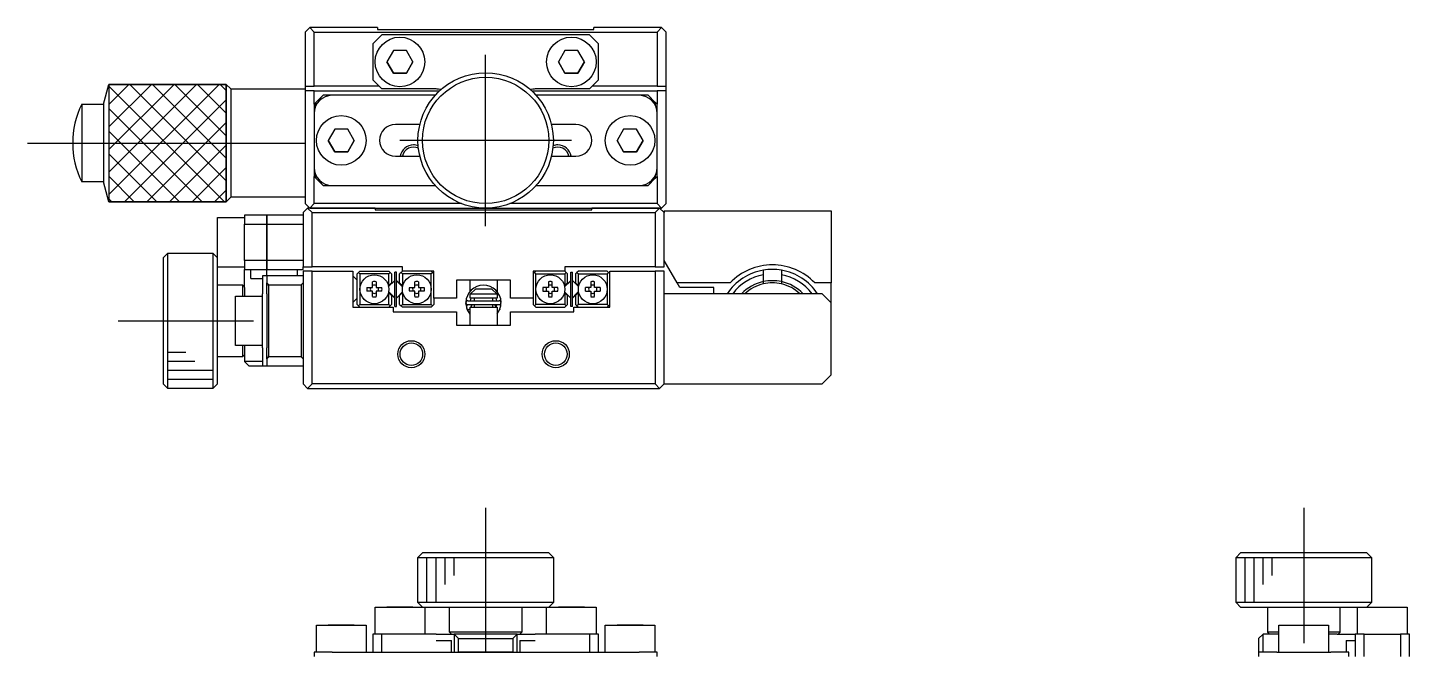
# Model space of a CAD drawing. Extents: x 149 to 466, y -38 to 195.
# Drawn here: x 311.9 to 465.1, y 126 to 195.5 of the extents above; entities that cross this region are included whole.
import ezdxf

# ---------------------------------------------------------------- set-up
doc = ezdxf.new("R2010")
doc.units = 0
doc.linetypes.add('CENTER', pattern=[50.8, 31.75, -6.35, 6.35, -6.35])
doc.layers.get('0').update_dxf_attribs({"linetype": 'CONTINUOUS'})
doc.layers.add('CENTER', color=1, linetype='CENTER')

msp = doc.modelspace()

# ---------------------------------------------------------------- linework, layer by layer
at = {"color": 7, "linetype": 'CONTINUOUS'}
for p, q in [((343.2, 195.45), (342.7, 194.95)), ((342.7, 194.95), (342.7, 188.95)), ((350.7, 195.45), (343.2, 195.45)), ((343.7, 194.95), (343.2, 195.45)), ((343.7, 188.95), (343.7, 194.95)), ((343.7, 194.95), (381.7, 194.95)), ((350.2, 193.65), (351.2, 194.65)), ((350.7, 195.45), (350.7, 195.25)), ((350.7, 195.25), (374.7, 195.25)), ((374.2, 194.65), (351.2, 194.65)), ((374.2, 194.65), (375.2, 193.65)), ((374.7, 195.25), (374.7, 195.45)), ((382.2, 195.45), (374.7, 195.45)), ((382.2, 195.45), (381.7, 194.95)), ((381.7, 194.95), (381.7, 188.95)), ((382.7, 194.95), (382.2, 195.45)), ((382.7, 188.95), (382.7, 194.95)), ((350.2, 193.65), (350.2, 189.65)), ((375.2, 189.65), (375.2, 193.65)), ((352.48, 192.9), (351.76, 191.65)), ((351.76, 191.65), (352.48, 190.4)), ((352.48, 190.4), (351.76, 191.65)), ((353.92, 192.9), (352.48, 192.9)), ((354.64, 191.65), (353.92, 192.9)), ((353.92, 190.4), (354.64, 191.65)), ((354.64, 191.65), (353.92, 190.4)), ((371.48, 192.9), (370.76, 191.65)), ((370.76, 191.65), (371.48, 190.4)), ((371.48, 190.4), (370.76, 191.65)), ((372.92, 192.9), (371.48, 192.9)), ((373.64, 191.65), (372.92, 192.9)), ((372.92, 190.4), (373.64, 191.65)), ((373.64, 191.65), (372.92, 190.4)), ((352.48, 190.4), (353.92, 190.4)), ((353.92, 190.4), (352.48, 190.4)), ((371.48, 190.4), (372.92, 190.4)), ((372.92, 190.4), (371.48, 190.4)), ((320.36, 186.95), (320.95, 189.15)), ((320.95, 189.15), (320.95, 180.45)), ((333.95, 189.15), (320.95, 189.15)), ((320.95, 189.15), (320.95, 176.15)), ((333.95, 189.15), (334.45, 188.65)), ((333.95, 176.15), (333.95, 189.15)), ((334.45, 188.65), (334.45, 180.62)), ((334.45, 188.65), (342.7, 188.65)), ((342.7, 188.95), (343.7, 188.95)), ((342.7, 188.95), (342.7, 188.45)), ((342.7, 188.45), (342.7, 175.95)), ((343.7, 188.45), (342.7, 188.45)), ((350.9, 188.95), (343.7, 188.95)), ((343.7, 186.95), (343.7, 188.45)), ((343.7, 188.45), (357.6, 188.45)), ((351.2, 188.65), (350.2, 189.65)), ((357.2, 188.65), (351.2, 188.65)), ((367.8, 188.45), (381.7, 188.45)), ((374.2, 188.65), (368.2, 188.65)), ((375.2, 189.65), (374.2, 188.65)), ((381.7, 188.95), (374.5, 188.95)), ((381.7, 188.95), (382.7, 188.95)), ((381.7, 188.45), (381.7, 186.95)), ((382.7, 188.45), (381.7, 188.45)), ((382.7, 188.45), (382.7, 188.95)), ((382.7, 175.95), (382.7, 188.45)), ((317.95, 186.95), (317.95, 181.2)), ((317.95, 186.95), (320.36, 186.95)), ((320.36, 186.95), (320.36, 181.2)), ((343.9, 187.15), (343.7, 186.95)), ((343.7, 186.95), (343.7, 185.95)), ((343.9, 187.15), (344.7, 187.95)), ((343.9, 186.82), (343.9, 187.15)), ((345.7, 187.95), (344.7, 187.95)), ((357.11, 187.95), (345.7, 187.95)), ((379.7, 187.95), (368.29, 187.95)), ((380.7, 187.95), (379.7, 187.95)), ((380.7, 187.95), (381.5, 187.15)), ((381.7, 186.95), (381.5, 187.15)), ((381.5, 187.15), (381.5, 186.82)), ((381.7, 185.95), (381.7, 186.95)), ((343.7, 185.95), (343.7, 179.95)), ((381.7, 179.95), (381.7, 185.95)), ((345.98, 184.2), (345.26, 182.95)), ((347.42, 184.2), (345.98, 184.2)), ((348.14, 182.95), (347.42, 184.2)), ((355.41, 184.7), (352.7, 184.7)), ((372.7, 184.7), (369.99, 184.7)), ((377.98, 184.2), (377.26, 182.95)), ((379.42, 184.2), (377.98, 184.2)), ((380.14, 182.95), (379.42, 184.2)), ((345.26, 182.95), (345.98, 181.7)), ((345.98, 181.7), (345.26, 182.95)), ((347.42, 181.7), (348.14, 182.95)), ((348.14, 182.95), (347.42, 181.7)), ((377.26, 182.95), (377.98, 181.7)), ((377.98, 181.7), (377.26, 182.95)), ((379.42, 181.7), (380.14, 182.95)), ((380.14, 182.95), (379.42, 181.7)), ((317.95, 181.2), (317.95, 178.35)), ((320.36, 181.2), (320.36, 178.35)), ((345.98, 181.7), (347.42, 181.7)), ((347.42, 181.7), (345.98, 181.7)), ((352.7, 181.2), (355.41, 181.2)), ((369.99, 181.2), (372.7, 181.2)), ((377.98, 181.7), (379.42, 181.7)), ((379.42, 181.7), (377.98, 181.7)), ((333.95, 180.45), (333.95, 176.15)), ((334.45, 180.62), (334.45, 176.65)), ((343.7, 179.95), (343.7, 178.95)), ((381.7, 178.95), (381.7, 179.95)), ((320.36, 178.35), (317.95, 178.35)), ((320.95, 176.15), (320.36, 178.35)), ((343.7, 178.95), (343.9, 178.75)), ((343.7, 175.95), (343.7, 178.95)), ((343.9, 178.75), (343.9, 179.08)), ((344.7, 177.95), (343.9, 178.75)), ((344.7, 177.95), (345.7, 177.95)), ((345.7, 177.95), (357.11, 177.95)), ((368.29, 177.95), (379.7, 177.95)), ((379.7, 177.95), (380.7, 177.95)), ((381.5, 178.75), (380.7, 177.95)), ((381.5, 179.08), (381.5, 178.75)), ((381.5, 178.75), (381.7, 178.95)), ((381.7, 178.95), (381.7, 175.95)), ((320.95, 176.15), (333.95, 176.15)), ((334.45, 176.65), (333.95, 176.15)), ((342.7, 176.65), (334.45, 176.65)), ((338.47, 174.65), (335.97, 174.65)), ((335.97, 174.65), (335.97, 173.65)), ((338.47, 173.65), (338.47, 174.65)), ((342.47, 174.65), (338.47, 174.65)), ((338.47, 174.65), (338.47, 173.65)), ((342.97, 175.45), (342.47, 174.95)), ((342.47, 174.95), (342.47, 168.95)), ((343.2, 175.45), (342.7, 175.95)), ((350.47, 175.45), (342.97, 175.45)), ((343.47, 174.95), (342.97, 175.45)), ((343.7, 175.95), (343.2, 175.45)), ((343.2, 175.45), (362.7, 175.45)), ((343.47, 174.95), (381.47, 174.95)), ((343.47, 168.95), (343.47, 174.95)), ((360.01, 175.95), (343.7, 175.95)), ((350.47, 175.45), (350.47, 175.25)), ((350.47, 175.25), (374.47, 175.25)), ((362.7, 175.45), (382.2, 175.45)), ((381.7, 175.95), (365.39, 175.95)), ((381.97, 175.45), (374.47, 175.45)), ((374.47, 175.25), (374.47, 175.45)), ((381.97, 175.45), (381.47, 174.95)), ((381.47, 174.95), (381.47, 168.95)), ((382.2, 175.45), (381.7, 175.95)), ((382.47, 174.95), (381.97, 175.45)), ((382.7, 175.95), (382.2, 175.45)), ((382.47, 175.15), (400.97, 175.15)), ((382.47, 175.15), (382.47, 174.95)), ((382.47, 168.95), (382.47, 174.95)), ((400.97, 175.15), (400.97, 167.15)), ((332.97, 168.9), (332.97, 174.4)), ((332.97, 174.4), (335.97, 174.4)), ((335.97, 173.65), (338.47, 173.65)), ((335.97, 169.65), (335.97, 173.65)), ((338.47, 173.65), (338.47, 169.65)), ((338.47, 173.65), (342.47, 173.65)), ((338.47, 169.65), (338.47, 173.65)), ((326.97, 169.95), (327.47, 170.45)), ((326.97, 169.95), (326.97, 155.95)), ((327.47, 155.45), (327.47, 170.45)), ((327.47, 170.45), (332.47, 170.45)), ((332.47, 170.45), (332.47, 155.45)), ((332.47, 170.45), (332.97, 169.95)), ((332.97, 155.95), (332.97, 168.9)), ((332.97, 166.95), (332.97, 168.9)), ((335.97, 168.9), (332.97, 168.9)), ((338.47, 169.65), (335.97, 169.65)), ((335.97, 169.65), (335.97, 168.65)), ((335.97, 168.65), (338.47, 168.65)), ((335.97, 166.65), (335.97, 168.65)), ((336.67, 167.65), (336.67, 168.65)), ((338.47, 168.65), (338.47, 169.65)), ((342.47, 169.65), (338.47, 169.65)), ((338.47, 169.65), (338.47, 168.65)), ((338.47, 168.65), (342.47, 168.65)), ((338.47, 167.95), (338.47, 168.65)), ((341.87, 167.95), (341.87, 168.65)), ((342.47, 168.65), (342.47, 168.95)), ((342.47, 168.95), (343.47, 168.95)), ((342.47, 168.45), (342.47, 155.95)), ((343.47, 168.45), (342.47, 168.45)), ((353.47, 168.95), (343.47, 168.95)), ((343.47, 168.45), (347.97, 168.45)), ((343.47, 155.95), (343.47, 168.45)), ((347.97, 168.45), (347.97, 164.45)), ((348.62, 168.3), (348.77, 168.45)), ((348.77, 168.45), (351.97, 168.45)), ((351.97, 168.45), (352.12, 168.3)), ((353.32, 168.3), (353.47, 168.45)), ((353.47, 168.45), (353.47, 168.95)), ((356.97, 168.45), (353.47, 168.45)), ((356.67, 168.45), (356.82, 168.3)), ((356.97, 165.45), (356.97, 168.45)), ((367.97, 168.45), (367.97, 165.45)), ((371.47, 168.45), (367.97, 168.45)), ((368.27, 168.45), (368.12, 168.3)), ((371.47, 168.95), (371.47, 168.45)), ((381.47, 168.95), (371.47, 168.95)), ((371.62, 168.3), (371.47, 168.45)), ((372.97, 168.45), (372.82, 168.3)), ((376.17, 168.45), (372.97, 168.45)), ((376.32, 168.3), (376.17, 168.45)), ((376.47, 168.45), (381.47, 168.45)), ((376.47, 164.45), (376.47, 168.45)), ((381.47, 168.95), (382.47, 168.95)), ((381.47, 168.45), (381.47, 155.95)), ((382.47, 168.45), (381.47, 168.45)), ((383.92, 167.15), (382.47, 169.65)), ((382.47, 155.95), (382.47, 168.45)), ((393.47, 168.06), (393.47, 168.57)), ((393.47, 167.3), (393.47, 168.57)), ((395.47, 168.57), (395.47, 168.06)), ((332.97, 158.95), (332.97, 166.95)), ((332.97, 158.95), (332.97, 166.95)), ((332.97, 166.95), (335.77, 166.95)), ((335.77, 166.95), (335.77, 165.7)), ((335.77, 166.95), (335.97, 166.75)), ((336.67, 167.65), (337.97, 167.65)), ((338.47, 167.95), (337.97, 167.95)), ((337.97, 167.95), (337.97, 165.95)), ((342.47, 167.95), (338.47, 167.95)), ((338.47, 167.95), (338.47, 167.15)), ((338.67, 166.95), (338.47, 167.15)), ((338.47, 167.15), (338.47, 166.82)), ((338.47, 166.82), (338.47, 167.15)), ((338.67, 158.95), (338.67, 166.95)), ((338.67, 166.95), (342.27, 166.95)), ((342.47, 167.15), (342.27, 166.95)), ((342.27, 166.95), (342.27, 158.95)), ((347.97, 167.93), (348.2, 167.7)), ((348.2, 167.7), (348.45, 167.45)), ((348.45, 165.45), (348.45, 167.45)), ((348.62, 168.3), (348.47, 168.15)), ((348.47, 164.75), (348.47, 168.15)), ((348.77, 168.15), (348.62, 168.3)), ((351.97, 168.15), (348.77, 168.15)), ((348.77, 168.15), (348.77, 166.45)), ((350.17, 166.65), (350.17, 167.28)), ((350.57, 167.28), (350.57, 166.65)), ((351.95, 166.74), (352.56, 167.35)), ((352.12, 168.3), (351.97, 168.15)), ((351.97, 166.85), (351.97, 168.15)), ((351.97, 166.85), (352.27, 167.15)), ((352.27, 168.15), (352.12, 168.3)), ((352.27, 168.15), (352.27, 167.15)), ((352.82, 168.35), (352.62, 168.35)), ((352.62, 164.55), (352.62, 168.35)), ((352.82, 164.55), (352.82, 168.35)), ((352.85, 167.35), (353.49, 166.71)), ((352.88, 167.35), (353.5, 166.74)), ((353.32, 168.3), (353.17, 168.15)), ((353.17, 167.15), (353.17, 168.15)), ((353.17, 167.15), (353.47, 166.85)), ((353.47, 168.15), (353.32, 168.3)), ((356.67, 168.15), (353.47, 168.15)), ((353.47, 168.15), (353.47, 166.85)), ((354.87, 166.65), (354.87, 167.28)), ((355.27, 167.28), (355.27, 166.65)), ((356.82, 168.3), (356.67, 168.15)), ((356.67, 166.45), (356.67, 168.15)), ((356.97, 168.15), (356.82, 168.3)), ((359.47, 167.45), (359.47, 165.45)), ((361.4, 167.45), (359.47, 167.45)), ((360.97, 166.22), (360.97, 167.45)), ((363.55, 167.45), (361.4, 167.45)), ((365.47, 167.45), (363.55, 167.45)), ((363.97, 167.45), (363.97, 166.18)), ((365.47, 165.45), (365.47, 167.45)), ((367.97, 168.15), (368.12, 168.3)), ((368.12, 168.3), (368.27, 168.15)), ((368.27, 168.15), (371.47, 168.15)), ((368.27, 166.45), (368.27, 168.15)), ((369.67, 167.28), (369.67, 166.65)), ((370.07, 166.65), (370.07, 167.28)), ((372.1, 167.35), (371.45, 166.71)), ((371.45, 166.74), (372.06, 167.35)), ((371.47, 168.15), (371.62, 168.3)), ((371.47, 168.15), (371.47, 166.85)), ((371.77, 167.15), (371.47, 166.85)), ((371.62, 168.3), (371.77, 168.15)), ((371.77, 167.15), (371.77, 168.15)), ((372.12, 168.35), (372.32, 168.35)), ((372.12, 164.55), (372.12, 168.35)), ((372.32, 164.55), (372.32, 168.35)), ((372.38, 167.35), (373, 166.74)), ((372.67, 168.15), (372.82, 168.3)), ((372.67, 168.15), (372.67, 167.15)), ((372.97, 166.85), (372.67, 167.15)), ((372.82, 168.3), (372.97, 168.15)), ((372.97, 168.15), (376.17, 168.15)), ((372.97, 166.85), (372.97, 168.15)), ((374.37, 167.28), (374.37, 166.65)), ((374.77, 166.65), (374.77, 167.28)), ((376.17, 168.15), (376.32, 168.3)), ((376.17, 168.15), (376.17, 166.45)), ((376.32, 168.3), (376.47, 168.15)), ((389.78, 167.15), (383.92, 167.15)), ((384.2, 166.65), (383.92, 167.15)), ((393.47, 167.3), (393.47, 168.06)), ((393.47, 167.04), (393.47, 167.3)), ((395.47, 168.06), (395.47, 167.3)), ((395.47, 167.3), (395.47, 167.04)), ((400.97, 167.15), (399.16, 167.15)), ((400.97, 164.95), (400.97, 167.15)), ((334.97, 160.2), (334.97, 165.7)), ((334.97, 165.7), (337.97, 165.7)), ((335.97, 166.65), (335.97, 165.7)), ((337.97, 159.95), (337.97, 165.95)), ((338.47, 165.95), (338.47, 166.82)), ((338.47, 165.95), (338.47, 159.95)), ((348.45, 165.45), (348.2, 165.2)), ((348.77, 166.45), (348.77, 164.75)), ((349.55, 166.65), (350.17, 166.65)), ((350.17, 166.25), (349.55, 166.25)), ((350.17, 165.63), (350.17, 166.25)), ((350.57, 166.65), (351.2, 166.65)), ((351.2, 166.25), (350.57, 166.25)), ((350.57, 166.25), (350.57, 165.63)), ((351.93, 166.81), (351.97, 166.85)), ((351.97, 166.05), (351.93, 166.09)), ((352.21, 165.94), (351.95, 166.2)), ((352.56, 165.55), (351.95, 166.17)), ((351.97, 164.75), (351.97, 166.05)), ((352.27, 165.75), (351.97, 166.05)), ((352.6, 165.55), (352.21, 165.94)), ((352.27, 165.75), (352.27, 164.75)), ((353.5, 166.17), (352.88, 165.55)), ((353.47, 166.05), (353.17, 165.75)), ((353.17, 164.75), (353.17, 165.75)), ((353.47, 166.85), (353.51, 166.81)), ((353.51, 166.09), (353.47, 166.05)), ((353.47, 166.05), (353.47, 164.75)), ((354.25, 166.65), (354.87, 166.65)), ((354.87, 166.25), (354.25, 166.25)), ((354.87, 165.63), (354.87, 166.25)), ((355.27, 166.65), (355.9, 166.65)), ((355.9, 166.25), (355.27, 166.25)), ((355.27, 166.25), (355.27, 165.63)), ((356.67, 164.75), (356.67, 166.45)), ((356.97, 165.45), (356.97, 164.75)), ((359.47, 165.45), (356.97, 165.45)), ((360.97, 165.95), (361.03, 165.95)), ((360.97, 165.45), (360.97, 165.95)), ((363.97, 165.45), (360.97, 165.45)), ((361.04, 165.45), (360.97, 165.18)), ((361.56, 166.45), (361.03, 165.95)), ((361.03, 165.95), (363.92, 165.95)), ((361.47, 165.18), (361.47, 165.45)), ((363.39, 166.45), (361.56, 166.45)), ((363.92, 165.95), (363.39, 166.45)), ((363.47, 165.45), (363.47, 165.18)), ((363.94, 165.18), (363.87, 165.45)), ((363.92, 165.95), (363.97, 165.95)), ((363.97, 166.18), (363.97, 166.18)), ((363.97, 166.18), (363.97, 166.18)), ((363.97, 165.95), (363.97, 165.45)), ((367.97, 165.45), (365.47, 165.45)), ((367.97, 165.45), (367.97, 164.75)), ((368.27, 164.75), (368.27, 166.45)), ((369.67, 166.65), (369.05, 166.65)), ((369.05, 166.25), (369.67, 166.25)), ((369.67, 166.25), (369.67, 165.63)), ((370.7, 166.65), (370.07, 166.65)), ((370.07, 166.25), (370.7, 166.25)), ((370.07, 165.63), (370.07, 166.25)), ((371.47, 166.85), (371.43, 166.81)), ((371.43, 166.09), (371.47, 166.05)), ((372.06, 165.55), (371.45, 166.17)), ((371.47, 166.05), (371.47, 164.75)), ((371.47, 166.05), (371.77, 165.75)), ((371.77, 164.75), (371.77, 165.75)), ((372.35, 165.55), (372.74, 165.94)), ((373, 166.17), (372.38, 165.55)), ((372.67, 165.75), (372.97, 166.05)), ((372.67, 165.75), (372.67, 164.75)), ((372.74, 165.94), (372.99, 166.2)), ((373.01, 166.81), (372.97, 166.85)), ((372.97, 166.05), (373.01, 166.09)), ((372.97, 164.75), (372.97, 166.05)), ((374.37, 166.65), (373.75, 166.65)), ((373.75, 166.25), (374.37, 166.25)), ((374.37, 166.25), (374.37, 165.63)), ((375.4, 166.65), (374.77, 166.65)), ((374.77, 165.63), (374.77, 166.25)), ((374.77, 166.25), (375.4, 166.25)), ((376.17, 166.45), (376.17, 164.75)), ((399.97, 165.95), (382.47, 165.95)), ((387.97, 166.65), (384.2, 166.65)), ((387.97, 165.95), (387.97, 166.65)), ((399.97, 165.95), (400.97, 164.95)), ((348.2, 165.2), (347.97, 164.97)), ((347.97, 164.45), (352.47, 164.45)), ((348.47, 164.75), (348.62, 164.6)), ((348.62, 164.6), (348.77, 164.75)), ((348.77, 164.45), (348.62, 164.6)), ((348.77, 164.75), (351.97, 164.75)), ((351.97, 164.75), (352.12, 164.6)), ((352.12, 164.6), (351.97, 164.45)), ((352.12, 164.6), (352.27, 164.75)), ((352.47, 164.45), (352.47, 163.95)), ((352.47, 163.95), (359.47, 163.95)), ((352.62, 164.55), (352.82, 164.55)), ((353.17, 164.75), (353.32, 164.6)), ((353.32, 164.6), (353.47, 164.75)), ((353.47, 164.45), (353.32, 164.6)), ((353.47, 164.75), (356.67, 164.75)), ((356.67, 164.45), (353.47, 164.45)), ((356.67, 164.75), (356.82, 164.6)), ((356.82, 164.6), (356.67, 164.45)), ((356.82, 164.6), (356.97, 164.75)), ((359.47, 163.95), (359.47, 162.45)), ((360.68, 164.17), (360.51, 164.93)), ((360.61, 164.52), (360.62, 164.56)), ((360.61, 164.49), (360.61, 164.52)), ((360.61, 164.45), (360.61, 164.49)), ((360.61, 164.42), (360.61, 164.45)), ((360.62, 164.38), (360.61, 164.42)), ((360.62, 164.59), (360.63, 164.63)), ((360.62, 164.56), (360.62, 164.59)), ((360.62, 164.34), (360.62, 164.38)), ((360.63, 164.31), (360.62, 164.34)), ((360.63, 164.63), (360.64, 164.66)), ((360.64, 164.27), (360.63, 164.31)), ((360.64, 164.66), (360.65, 164.7)), ((360.65, 164.24), (360.64, 164.27)), ((360.65, 164.7), (360.66, 164.73)), ((360.66, 164.21), (360.65, 164.24)), ((360.66, 164.73), (360.67, 164.74)), ((360.67, 164.18), (360.66, 164.21)), ((360.67, 164.18), (360.67, 164.17)), ((360.97, 163.69), (360.67, 164.18)), ((360.67, 164.17), (360.67, 164.17)), ((360.67, 164.17), (360.68, 164.17)), ((360.68, 164.17), (360.97, 164.27)), ((360.68, 164.17), (360.68, 164.17)), ((360.68, 164.17), (360.69, 164.17)), ((360.69, 164.14), (360.68, 164.17)), ((360.69, 164.17), (360.7, 164.17)), ((360.7, 164.17), (360.71, 164.17)), ((360.71, 164.17), (360.72, 164.18)), ((360.72, 164.18), (360.73, 164.18)), ((360.73, 165.18), (364.18, 165.18)), ((364.18, 164.73), (360.73, 164.73)), ((360.73, 164.18), (360.74, 164.18)), ((360.74, 164.18), (360.76, 164.19)), ((360.76, 164.19), (360.77, 164.19)), ((360.77, 164.19), (360.79, 164.2)), ((360.79, 164.2), (360.8, 164.2)), ((360.8, 164.2), (360.82, 164.21)), ((360.82, 164.21), (360.84, 164.22)), ((360.84, 164.22), (360.85, 164.22)), ((360.85, 164.22), (360.87, 164.23)), ((360.87, 164.23), (360.89, 164.24)), ((360.89, 164.24), (360.91, 164.24)), ((360.91, 164.24), (360.92, 164.25)), ((360.92, 164.25), (360.94, 164.26)), ((360.94, 164.26), (360.96, 164.27)), ((360.96, 164.27), (360.97, 164.28)), ((360.97, 164.45), (363.97, 164.45)), ((360.97, 162.45), (360.97, 164.45)), ((361.07, 164.51), (361.06, 164.5)), ((361.06, 164.5), (361.06, 164.48)), ((361.06, 164.48), (361.06, 164.47)), ((361.06, 164.47), (361.06, 164.46)), ((361.06, 164.46), (361.06, 164.45)), ((361.08, 164.55), (361.07, 164.54)), ((361.07, 164.54), (361.07, 164.53)), ((361.07, 164.53), (361.07, 164.51)), ((361.09, 164.58), (361.08, 164.56)), ((361.08, 164.56), (361.08, 164.55)), ((361.1, 164.6), (361.09, 164.59)), ((361.09, 164.59), (361.09, 164.58)), ((361.11, 164.61), (361.1, 164.6)), ((361.12, 164.63), (361.11, 164.62)), ((361.11, 164.62), (361.11, 164.61)), ((361.13, 164.64), (361.12, 164.63)), ((361.14, 164.65), (361.13, 164.64)), ((361.15, 164.66), (361.14, 164.65)), ((361.16, 164.67), (361.15, 164.66)), ((361.17, 164.68), (361.16, 164.67)), ((361.18, 164.69), (361.17, 164.68)), ((361.19, 164.69), (361.18, 164.69)), ((361.21, 164.7), (361.19, 164.69)), ((361.22, 164.71), (361.21, 164.7)), ((361.23, 164.71), (361.22, 164.71)), ((361.24, 164.72), (361.23, 164.71)), ((361.26, 164.72), (361.24, 164.72)), ((361.27, 164.72), (361.26, 164.72)), ((361.28, 164.73), (361.27, 164.72)), ((361.3, 164.73), (361.28, 164.73)), ((361.31, 164.73), (361.3, 164.73)), ((361.32, 164.73), (361.31, 164.73)), ((361.34, 164.73), (361.32, 164.73)), ((361.47, 164.45), (361.47, 164.73)), ((363.47, 164.73), (363.47, 164.45)), ((363.59, 164.73), (363.58, 164.73)), ((363.6, 164.73), (363.59, 164.73)), ((363.61, 164.73), (363.6, 164.73)), ((363.63, 164.73), (363.61, 164.73)), ((363.64, 164.72), (363.63, 164.73)), ((363.65, 164.72), (363.64, 164.72)), ((363.67, 164.72), (363.65, 164.72)), ((363.68, 164.71), (363.67, 164.72)), ((363.69, 164.71), (363.68, 164.71)), ((363.7, 164.7), (363.69, 164.71)), ((363.71, 164.7), (363.7, 164.7)), ((363.73, 164.69), (363.71, 164.7)), ((363.74, 164.68), (363.73, 164.69)), ((363.75, 164.67), (363.74, 164.68)), ((363.76, 164.67), (363.75, 164.67)), ((363.77, 164.66), (363.76, 164.67)), ((363.78, 164.65), (363.77, 164.66)), ((363.79, 164.64), (363.78, 164.65)), ((363.8, 164.63), (363.79, 164.64)), ((363.8, 164.62), (363.8, 164.63)), ((363.81, 164.6), (363.8, 164.62)), ((363.82, 164.59), (363.81, 164.6)), ((363.83, 164.58), (363.82, 164.59)), ((363.83, 164.57), (363.83, 164.58)), ((363.84, 164.56), (363.83, 164.57)), ((363.84, 164.54), (363.84, 164.56)), ((363.84, 164.53), (363.84, 164.54)), ((363.85, 164.52), (363.84, 164.53)), ((363.85, 164.5), (363.85, 164.52)), ((363.85, 164.49), (363.85, 164.5)), ((363.85, 164.48), (363.85, 164.49)), ((363.85, 164.46), (363.85, 164.48)), ((363.85, 164.45), (363.85, 164.46)), ((363.87, 164.45), (363.94, 164.73)), ((363.97, 164.45), (363.97, 162.45)), ((364.24, 164.18), (364.23, 164.15)), ((364.26, 164.22), (364.24, 164.18)), ((364.24, 164.18), (364.24, 164.18)), ((364.24, 164.17), (364.24, 164.18)), ((364.24, 164.18), (364.24, 164.18)), ((364.24, 164.18), (364.24, 164.18)), ((364.27, 164.23), (364.26, 164.23)), ((364.26, 164.23), (364.26, 164.22)), ((364.26, 164.22), (364.26, 164.22)), ((364.27, 164.24), (364.27, 164.24)), ((364.27, 164.24), (364.27, 164.24)), ((364.27, 164.24), (364.27, 164.23)), ((365.47, 163.95), (372.47, 163.95)), ((365.47, 162.45), (365.47, 163.95)), ((368.12, 164.6), (367.97, 164.75)), ((368.27, 164.75), (368.12, 164.6)), ((368.12, 164.6), (368.27, 164.45)), ((371.47, 164.75), (368.27, 164.75)), ((368.27, 164.45), (371.47, 164.45)), ((371.62, 164.6), (371.47, 164.75)), ((371.47, 164.45), (371.62, 164.6)), ((371.77, 164.75), (371.62, 164.6)), ((372.32, 164.55), (372.12, 164.55)), ((372.47, 163.95), (372.47, 164.45)), ((372.47, 164.45), (376.47, 164.45)), ((372.82, 164.6), (372.67, 164.75)), ((372.97, 164.75), (372.82, 164.6)), ((372.82, 164.6), (372.97, 164.45)), ((376.17, 164.75), (372.97, 164.75)), ((376.32, 164.6), (376.17, 164.75)), ((376.17, 164.45), (376.32, 164.6)), ((376.47, 164.75), (376.32, 164.6)), ((400.97, 156.95), (400.97, 164.95)), ((359.47, 162.45), (365.47, 162.45)), ((337.97, 160.2), (334.97, 160.2)), ((335.77, 160.2), (335.77, 158.95)), ((335.97, 160.2), (335.97, 158.45)), ((337.97, 159.95), (337.97, 157.95)), ((338.47, 159.08), (338.47, 159.95)), ((332.97, 155.95), (332.97, 158.95)), ((335.77, 158.95), (332.97, 158.95)), ((335.97, 159.15), (335.77, 158.95)), ((337.97, 158.45), (335.97, 158.45)), ((335.97, 158.45), (336.47, 157.95)), ((336.47, 157.95), (337.97, 157.95)), ((337.97, 157.95), (338.47, 157.95)), ((338.47, 159.08), (338.47, 158.75)), ((338.47, 158.75), (338.47, 159.08)), ((338.47, 158.75), (338.67, 158.95)), ((338.47, 158.75), (338.47, 157.95)), ((338.47, 157.95), (342.47, 157.95)), ((342.27, 158.95), (338.67, 158.95)), ((342.27, 158.95), (342.47, 158.75)), ((400.97, 156.95), (399.97, 155.95)), ((326.97, 155.95), (326.97, 155.95)), ((327.47, 155.45), (326.97, 155.95)), ((327.47, 155.45), (327.47, 155.45)), ((332.47, 155.45), (327.47, 155.45)), ((332.97, 155.95), (332.47, 155.45)), ((342.97, 155.45), (342.47, 155.95)), ((343.47, 155.95), (342.97, 155.45)), ((342.97, 155.45), (381.97, 155.45)), ((381.47, 155.95), (343.47, 155.95)), ((381.97, 155.45), (381.47, 155.95)), ((382.47, 155.95), (381.97, 155.45)), ((382.47, 155.95), (399.97, 155.95)), ((355.2, 136.72), (355.7, 137.22)), ((355.2, 136.72), (362.78, 136.72)), ((355.2, 131.72), (355.2, 136.72)), ((362.78, 137.22), (355.7, 137.22)), ((369.7, 137.22), (362.78, 137.22)), ((362.78, 136.72), (370.2, 136.72)), ((369.7, 137.22), (370.2, 136.72)), ((370.2, 136.72), (370.2, 131.72)), ((445.85, 136.72), (446.35, 137.22)), ((445.85, 136.72), (445.85, 136.72)), ((445.85, 136.72), (460.85, 136.72)), ((445.85, 131.72), (445.85, 136.72)), ((460.35, 137.22), (446.35, 137.22)), ((446.35, 137.22), (446.35, 137.22)), ((460.35, 137.22), (460.85, 136.72)), ((460.85, 136.72), (460.85, 131.72)), ((370.2, 131.72), (355.2, 131.72)), ((355.7, 131.22), (355.2, 131.72)), ((370.2, 131.72), (369.7, 131.22)), ((460.85, 131.72), (445.85, 131.72)), ((446.35, 131.22), (445.85, 131.72)), ((460.85, 131.72), (460.35, 131.22)), ((350.45, 131.22), (355.7, 131.22)), ((350.45, 131.22), (353.2, 131.22)), ((350.45, 128.22), (350.45, 131.22)), ((351.76, 131.22), (352.48, 131.22)), ((352.48, 131.22), (351.76, 131.22)), ((352.48, 131.22), (353.92, 131.22)), ((353.92, 131.22), (352.48, 131.22)), ((353.2, 131.22), (355.7, 131.22)), ((353.92, 131.22), (354.64, 131.22)), ((354.64, 131.22), (353.92, 131.22)), ((355.7, 131.22), (369.7, 131.22)), ((355.95, 131.22), (355.95, 128.22)), ((358.7, 128.42), (358.7, 131.22)), ((366.7, 131.22), (366.7, 128.42)), ((369.45, 128.22), (369.45, 131.22)), ((369.7, 131.22), (372.2, 131.22)), ((369.7, 131.22), (374.95, 131.22)), ((370.76, 131.22), (371.48, 131.22)), ((371.48, 131.22), (370.76, 131.22)), ((371.48, 131.22), (372.92, 131.22)), ((372.92, 131.22), (371.48, 131.22)), ((372.2, 131.22), (374.95, 131.22)), ((372.92, 131.22), (373.64, 131.22)), ((373.64, 131.22), (372.92, 131.22)), ((374.95, 131.22), (374.95, 128.22)), ((446.35, 131.22), (459.3, 131.22)), ((446.35, 131.22), (449.35, 131.22)), ((449.35, 131.22), (457.35, 131.22)), ((449.35, 131.22), (457.35, 131.22)), ((449.35, 128.42), (449.35, 131.22)), ((457.35, 131.22), (459.3, 131.22)), ((457.35, 131.22), (457.35, 128.42)), ((459.3, 131.22), (464.8, 131.22)), ((459.3, 128.22), (459.3, 131.22)), ((464.8, 131.22), (464.8, 128.22)), ((343.95, 129.22), (346.7, 129.22)), ((343.95, 129.22), (349.45, 129.22)), ((343.95, 126.22), (343.95, 129.22)), ((345.26, 129.22), (345.98, 129.22)), ((345.98, 129.22), (345.26, 129.22)), ((345.98, 129.22), (347.42, 129.22)), ((347.42, 129.22), (345.98, 129.22)), ((346.7, 129.22), (349.45, 129.22)), ((347.42, 129.22), (348.14, 129.22)), ((348.14, 129.22), (347.42, 129.22)), ((349.45, 129.22), (349.45, 126.22)), ((375.95, 129.22), (381.45, 129.22)), ((375.95, 129.22), (378.7, 129.22)), ((375.95, 126.22), (375.95, 129.22)), ((377.26, 129.22), (377.98, 129.22)), ((377.98, 129.22), (377.26, 129.22)), ((377.98, 129.22), (379.42, 129.22)), ((379.42, 129.22), (377.98, 129.22)), ((378.7, 129.22), (381.45, 129.22)), ((379.42, 129.22), (380.14, 129.22)), ((380.14, 129.22), (379.42, 129.22)), ((381.45, 129.22), (381.45, 126.22)), ((450.6, 129.22), (456.1, 129.22)), ((450.6, 126.22), (450.6, 129.22)), ((456.1, 129.22), (456.1, 126.22)), ((350.2, 128.22), (350.2, 126.22)), ((351.2, 128.22), (350.2, 128.22)), ((351.2, 126.22), (351.2, 128.22)), ((357.2, 128.22), (351.2, 128.22)), ((357.2, 128.22), (358.9, 128.22)), ((357.2, 127.52), (358.93, 127.52)), ((366.7, 128.42), (358.7, 128.42)), ((358.9, 128.22), (358.7, 128.42)), ((358.9, 128.22), (359.2, 128.22)), ((358.93, 126.22), (358.93, 127.52)), ((359.2, 128.22), (359.7, 127.72)), ((359.2, 128.22), (359.2, 126.22)), ((361.45, 128.22), (359.2, 128.22)), ((359.7, 127.72), (365.7, 127.72)), ((359.7, 126.22), (359.7, 127.72)), ((363.95, 128.22), (361.45, 128.22)), ((366.2, 128.22), (363.95, 128.22)), ((366.2, 128.22), (365.7, 127.72)), ((365.7, 127.72), (365.7, 126.22)), ((366.2, 128.22), (366.5, 128.22)), ((366.2, 126.22), (366.2, 128.22)), ((366.47, 127.52), (366.47, 126.22)), ((366.47, 127.52), (368.2, 127.52)), ((366.7, 128.42), (366.5, 128.22)), ((366.5, 128.22), (368.2, 128.22)), ((374.2, 128.22), (368.2, 128.22)), ((374.2, 128.22), (374.2, 126.22)), ((375.2, 128.22), (374.2, 128.22)), ((375.2, 126.22), (375.2, 128.22)), ((448.85, 128.22), (448.35, 127.72)), ((448.35, 127.72), (448.35, 126.22)), ((448.85, 126.22), (448.85, 128.22)), ((450.6, 128.22), (448.85, 128.22)), ((450.6, 128.42), (449.35, 128.42)), ((449.55, 128.22), (449.35, 128.42)), ((457.35, 128.42), (456.1, 128.42)), ((457.05, 128.22), (456.1, 128.22)), ((457.05, 128.22), (459.05, 128.22)), ((457.35, 128.42), (457.15, 128.22)), ((458.05, 127.52), (458.05, 126.22)), ((458.05, 127.52), (459.05, 127.52)), ((459.05, 128.22), (459.05, 125.72)), ((460.05, 128.22), (459.05, 128.22)), ((460.05, 125.72), (460.05, 128.22)), ((460.05, 128.22), (464.05, 128.22)), ((464.05, 128.22), (464.05, 125.72)), ((465.05, 128.22), (464.05, 128.22)), ((465.05, 125.72), (465.05, 128.22)), ((343.7, 126.22), (343.7, 125.72)), ((345.7, 126.22), (343.7, 126.22)), ((345.7, 126.22), (359.7, 126.22)), ((365.7, 126.22), (359.7, 126.22)), ((359.7, 126.22), (365.7, 126.22)), ((365.7, 126.22), (379.7, 126.22)), ((381.7, 126.22), (379.7, 126.22)), ((381.7, 125.72), (381.7, 126.22)), ((448.35, 126.22), (448.35, 125.72)), ((450.35, 126.22), (448.35, 126.22)), ((450.35, 126.22), (456.35, 126.22)), ((458.35, 126.22), (456.35, 126.22)), ((458.35, 125.72), (458.35, 126.22))]:
    msp.add_line(p, q, dxfattribs=at)
at = {"color": 3, "linetype": 'CONTINUOUS'}
for p, q in [((320.95, 189.15), (333.95, 189.15)), ((333.17, 189.15), (320.95, 176.94)), ((330.67, 189.15), (320.95, 179.44)), ((328.17, 189.15), (320.95, 181.94)), ((325.67, 189.15), (320.95, 184.44)), ((323.17, 189.15), (320.95, 186.94)), ((333.77, 176.15), (320.95, 188.97)), ((333.95, 178.47), (323.27, 189.15)), ((333.95, 180.97), (325.77, 189.15)), ((333.95, 183.47), (328.27, 189.15)), ((333.95, 185.97), (330.77, 189.15)), ((333.95, 188.47), (333.27, 189.15)), ((333.95, 189.15), (333.95, 180.45)), ((333.95, 187.44), (322.67, 176.15)), ((331.27, 176.15), (320.95, 186.47)), ((328.77, 176.15), (320.95, 183.97)), ((333.95, 184.94), (325.17, 176.15)), ((333.95, 182.44), (327.67, 176.15)), ((326.27, 176.15), (320.95, 181.47)), ((320.95, 180.45), (320.95, 176.15)), ((333.95, 179.94), (330.17, 176.15)), ((323.77, 176.15), (320.95, 178.97)), ((321.27, 176.15), (320.95, 176.47)), ((333.95, 176.15), (320.95, 176.15)), ((333.95, 177.44), (332.67, 176.15)), ((329.47, 159.45), (327.47, 159.45)), ((330.47, 158.45), (327.47, 158.45)), ((332.47, 157.45), (327.47, 157.45)), ((332.47, 156.45), (327.47, 156.45)), ((356.2, 131.72), (356.2, 136.72)), ((357.2, 131.72), (357.2, 136.72)), ((358.2, 133.72), (358.2, 136.72)), ((359.2, 134.72), (359.2, 136.72)), ((446.85, 131.72), (446.85, 136.72)), ((447.85, 131.72), (447.85, 136.72)), ((448.85, 133.72), (448.85, 136.72)), ((449.85, 134.72), (449.85, 136.72))]:
    msp.add_line(p, q, dxfattribs=at)
at = {"color": 7, "linetype": 'CONTINUOUS'}
for centre, radius in [((353.2, 191.65), 2.75), ((372.2, 191.65), 2.75), ((362.7, 182.95), 7.5), ((362.7, 182.95), 7), ((346.7, 182.95), 2.75), ((378.7, 182.95), 2.75), ((350.37, 166.45), 1.6), ((355.07, 166.45), 1.6), ((369.87, 166.45), 1.6), ((374.57, 166.45), 1.6), ((354.47, 159.25), 1.25), ((370.47, 159.25), 1.25)]:
    msp.add_circle(centre, radius, dxfattribs=at)
at = {"color": 3, "linetype": 'CONTINUOUS'}
for centre in [(354.47, 159.25), (370.47, 159.25)]:
    msp.add_circle(centre, 1.5, dxfattribs=at)
at = {"color": 7, "linetype": 'CONTINUOUS'}
for centre, radius, start, end in [((357.2, 186.65), 2, 74.335, 90), ((368.2, 186.65), 2, 90, 105.665), ((326.69, 182.65), 9.75, 153.8162, 206.1838), ((345.7, 185.95), 2, 90, 180), ((379.7, 185.95), 2, 0, 90), ((352.7, 182.95), 1.75, 90, 270), ((372.7, 182.95), 1.75, 270, 90), ((354.7, 180.95), 1.25, 63.8142, 168.463), ((370.7, 180.95), 1.25, 11.537, 116.1858), ((345.7, 179.95), 2, 180, 270), ((379.7, 179.95), 2, 270, 0), ((394.47, 162.65), 6, 99.5941, 146.633), ((394.47, 162.65), 6.5, 43.8131, 136.1869), ((394.47, 162.65), 6, 80.4059, 99.5941), ((394.47, 162.65), 6, 33.367, 80.4059), ((350.37, 166.45), 0.85, 76.391, 103.609), ((350.37, 166.45), 0.459, 64.1861, 115.8139), ((352.71, 167.21), 0.2, 114.3061, 135), ((352.74, 167.21), 0.2, 45, 65.6939), ((352.71, 167.21), 0.2, 45, 53.9573), ((355.07, 166.45), 0.85, 76.391, 103.609), ((355.07, 166.45), 0.459, 64.1861, 115.8139), ((362.46, 164.96), 1.95, 0.8426, 179.2527), ((369.87, 166.45), 0.85, 76.391, 103.609), ((369.87, 166.45), 0.459, 64.1861, 115.8139), ((372.21, 167.21), 0.2, 114.3061, 135), ((372.24, 167.21), 0.2, 126.0427, 135), ((372.24, 167.21), 0.2, 45, 65.6939), ((374.57, 166.45), 0.85, 76.391, 103.609), ((374.57, 166.45), 0.459, 64.1861, 115.8139), ((394.47, 162.65), 5.5, 100.4757, 143.1301), ((394.47, 162.65), 4.75, 102.1532, 135.9937), ((394.47, 162.65), 4.5, 102.8396, 132.8334), ((394.47, 162.65), 4.75, 77.8468, 102.1532), ((394.47, 162.65), 5.5, 36.8699, 79.5243), ((394.47, 162.65), 4.75, 44.0063, 77.8468), ((394.47, 162.65), 4.5, 47.1666, 77.1604), ((350.37, 166.45), 0.85, 166.391, 193.609), ((350.37, 166.45), 0.459, 154.1861, 205.8139), ((350.37, 166.45), 0.459, 244.1861, 295.8139), ((350.37, 166.45), 0.85, 256.391, 283.609), ((350.37, 166.45), 0.459, 334.1861, 25.8139), ((350.37, 166.45), 0.85, 346.391, 13.609), ((352.71, 165.69), 0.2, 225, 245.6939), ((352.74, 165.69), 0.2, 225, 233.9573), ((352.74, 165.69), 0.2, 294.3061, 315), ((355.07, 166.45), 0.85, 166.391, 193.609), ((355.07, 166.45), 0.459, 154.1861, 205.8139), ((355.07, 166.45), 0.459, 244.1861, 295.8139), ((355.07, 166.45), 0.85, 256.391, 283.609), ((355.07, 166.45), 0.459, 334.1861, 25.8139), ((355.07, 166.45), 0.85, 346.391, 13.609), ((369.87, 166.45), 0.85, 166.391, 193.609), ((369.87, 166.45), 0.459, 154.1861, 205.8139), ((369.87, 166.45), 0.459, 244.1861, 295.8139), ((369.87, 166.45), 0.85, 256.391, 283.609), ((369.87, 166.45), 0.459, 334.1861, 25.8139), ((369.87, 166.45), 0.85, 346.391, 13.609), ((372.21, 165.69), 0.2, 225, 245.6939), ((372.24, 165.69), 0.2, 294.3061, 315), ((372.21, 165.69), 0.2, 306.0427, 315), ((374.57, 166.45), 0.85, 166.391, 193.609), ((374.57, 166.45), 0.459, 154.1861, 205.8139), ((374.57, 166.45), 0.459, 244.1861, 295.8139), ((374.57, 166.45), 0.85, 256.391, 283.609), ((374.57, 166.45), 0.459, 334.1861, 25.8139), ((374.57, 166.45), 0.85, 346.391, 13.609), ((360.73, 164.96), 0.225, 90, 270), ((362.45, 164.96), 1.95, 321.1321, 359.0636), ((364.18, 164.96), 0.225, 270, 90)]:
    msp.add_arc(centre, radius, start, end, dxfattribs=at)
at = {"color": 3, "linetype": 'CONTINUOUS'}
for centre, radius, start, end in [((354.7, 180.95), 1.5, 90, 170.4059), ((354.7, 180.95), 1.5, 69.5703, 90), ((370.7, 180.95), 1.5, 90, 110.4297), ((370.7, 180.95), 1.5, 9.5941, 90), ((394.47, 162.65), 4.75, 102.1532, 135.9937), ((394.47, 162.65), 4.5, 102.8396, 132.8334), ((394.47, 162.65), 4.5, 77.1604, 102.8396), ((394.47, 162.65), 4.75, 44.0063, 77.8468), ((394.47, 162.65), 4.5, 47.1666, 77.1604)]:
    msp.add_arc(centre, radius, start, end, dxfattribs=at)
at = {"layer": 'CENTER', "color": 1, "linetype": 'CENTER'}
for p, q in [((362.7, 173.45), (362.7, 192.45)), ((311.95, 182.65), (342.7, 182.65)), ((372.2, 182.95), (353.2, 182.95)), ((321.97, 162.95), (336.97, 162.95)), ((362.7, 142.22), (362.7, 126.22)), ((453.35, 142.22), (453.35, 127.22))]:
    msp.add_line(p, q, dxfattribs=at)

doc.saveas('drawing.dxf')
